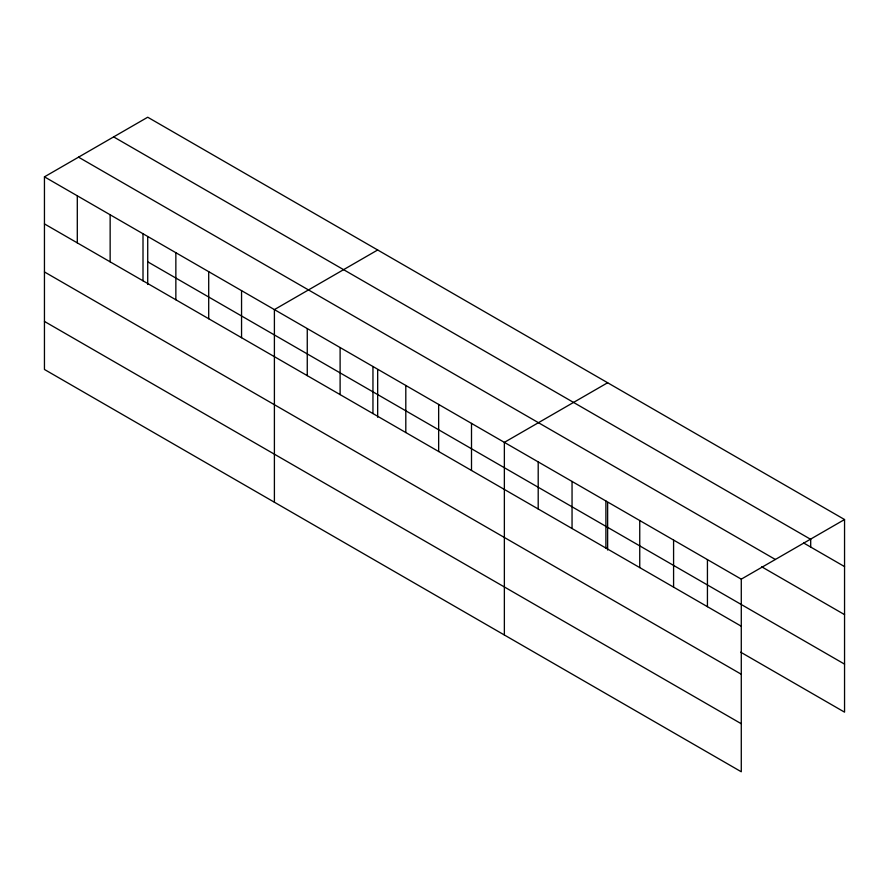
<?xml version="1.0" encoding="UTF-8"?>
<svg xmlns="http://www.w3.org/2000/svg" width="889" height="889" viewBox="0 0 889 889"><rect width="100%" height="100%" fill="white"/><g stroke="black" fill="none" stroke-linecap="round" stroke-linejoin="round"><path stroke-width="1.33" d="M44.45 176.844L741.282 579.15L741.282 771.774L44.45 369.468L44.45 176.844L147.718 117.226L844.55 519.532L844.55 712.156L740.681 652.182M377.669 249.987L274.401 309.605L274.401 502.229M607.631 382.748L504.363 442.366L504.363 634.99M741.282 579.15L844.55 519.532M113.636 136.895L810.468 539.212M803.7 543.012L844.55 566.593M78.532 157.164L775.364 559.481M761.684 566.793L844.55 614.632M147.718 261.81L844.55 664.127M44.45 223.906L741.282 626.223M44.45 271.945L741.282 674.251M44.45 321.429L741.282 723.746M810.701 538.756L810.701 547.057M707.433 559.614L707.433 606.676M673.584 540.079L673.584 587.14M639.747 520.532L639.747 567.593M607.631 502.596L607.631 550.024M605.898 500.996L605.898 548.057M572.049 481.449L572.049 528.511M538.201 461.913L538.201 508.975M471.503 423.397L471.503 470.47M438.655 404.439L438.655 451.501M405.806 385.47L405.806 432.532M377.669 369.824L377.669 417.252M372.958 366.501L372.958 413.563M340.109 347.543L340.109 394.605M307.261 328.574L307.261 375.636M241.552 290.636L241.552 337.709M208.704 271.678L208.704 318.74M175.855 252.709L175.855 299.771M147.718 237.063L147.718 284.491M143.007 233.74L143.007 280.802M110.147 214.771L110.147 261.844M77.299 195.813L77.299 242.875"/></g></svg>
